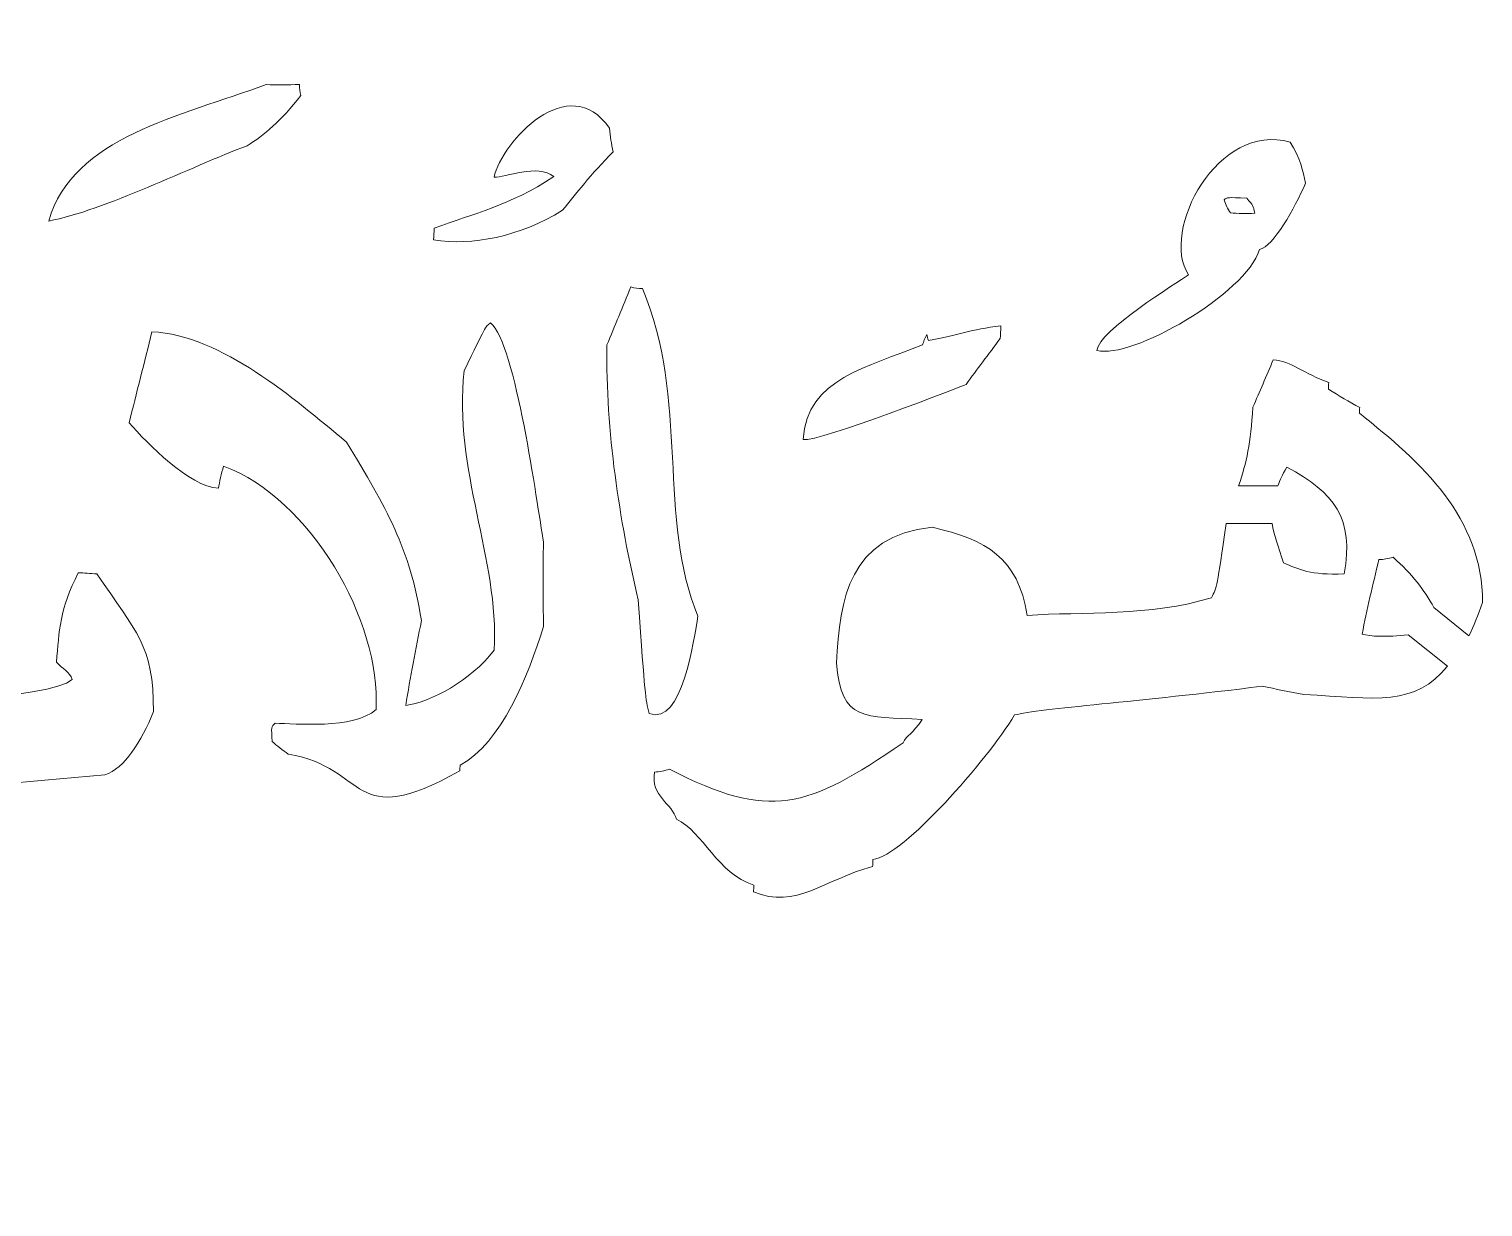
# Model space of a CAD drawing. Header units: inches. Extents: x -10.1 to 4.4, y -4.3 to 7.7.
# Drawn here: x -8.63 to -7.33, y -1.301 to -0.247 of the extents above; entities that cross this region are included whole.
import ezdxf

# ---------------------------------------------------------------- set-up
doc = ezdxf.new("R2010")
doc.units = ezdxf.units.IN
doc.header["$MEASUREMENT"] = 0
doc.layers.add('Layer 1', color=7, linetype='Continuous')

msp = doc.modelspace()

# ---------------------------------------------------------------- linework, layer by layer
at = {"layer": 'Layer 1', "color": 250, "lineweight": 5}
for points, knots in [([(-7.2263, -2.75), (-6.5468, -2.7457), (-5.8697, -2.7298), (-5.605, -2.7295), (-5.605, -2.7295), (-5.5469, -2.7674), (-5.4886, -2.7216), (-5.4287, -2.6465), (-5.4287, -2.6465), (-5.3914, -2.7166), (-5.3094, -2.7448), (-5.2129, -2.7224), (-5.2129, -2.7224), (-5.2129, -2.7224), (-4.9944, -2.6823), (-4.9944, -2.6823), (-4.9944, -2.6823), (-4.9944, -2.6823), (-4.685, -2.7486), (-4.685, -2.7486), (-4.685, -2.7486), (-4.5984, -2.7555), (-4.5091, -2.7053), (-4.5079, -2.5222), (-4.5079, -2.5222), (-4.4426, -2.235), (-4.6187, -2.1), (-4.4842, -1.8194), (-4.4842, -1.8194), (-4.507, -1.7291), (-4.5303, -1.4574), (-4.6127, -1.4241), (-4.6127, -1.4241), (-4.5512, -1.4205), (-4.493, -1.3276), (-4.5073, -1.1837), (-4.5073, -1.1837), (-4.5073, -1.1837), (-4.4849, 1.6364), (-4.4849, 1.6364), (-4.4849, 1.6364), (-4.4614, 1.722), (-4.5458, 1.8747), (-4.5744, 1.9267), (-4.5744, 1.9267), (-4.5765, 2.0093), (-4.4907, 2.0352), (-4.4869, 2.1697), (-4.4869, 2.1697), (-4.4869, 2.1697), (-4.4865, 2.3486), (-4.4865, 2.3486), (-4.4865, 2.3486), (-4.6105, 2.3546), (-4.8408, 2.1498), (-4.8826, 2.3909), (-4.8826, 2.3909), (-4.8811, 2.6033), (-4.7799, 2.5403), (-4.6226, 2.5161), (-4.6226, 2.5161), (-4.3514, 2.5293), (-4.5225, 2.7394), (-4.6174, 2.7359), (-4.6174, 2.7359), (-4.9019, 2.7251), (-5.1374, 2.7614), (-5.4036, 2.6502), (-5.4036, 2.6502), (-5.6819, 2.7827), (-5.7084, 2.7482), (-5.997, 2.7393), (-5.997, 2.7393), (-5.997, 2.7393), (-7.2263, 2.7302), (-7.2263, 2.7302), (-7.2263, 2.7302), (-7.2263, 2.7302), (-8.4556, 2.7393), (-8.4556, 2.7393), (-8.4556, 2.7393), (-8.7442, 2.7482), (-8.7707, 2.7827), (-9.049, 2.6502), (-9.049, 2.6502), (-9.3153, 2.7614), (-9.5507, 2.7251), (-9.8352, 2.7359), (-9.8352, 2.7359), (-9.9301, 2.7394), (-10.0959, 2.5242), (-9.8247, 2.511), (-9.8247, 2.511), (-9.6675, 2.5352), (-9.5816, 2.5441), (-9.58, 2.3913), (-9.58, 2.3913), (-9.6218, 2.1502), (-9.8422, 2.3546), (-9.9661, 2.3486), (-9.9661, 2.3486), (-9.9661, 2.3486), (-9.9657, 2.1697), (-9.9657, 2.1697), (-9.9657, 2.1697), (-9.9619, 2.0352), (-9.8761, 2.0093), (-9.8782, 1.9267), (-9.8782, 1.9267), (-9.9068, 1.8747), (-9.9912, 1.722), (-9.9677, 1.6364), (-9.9677, 1.6364), (-9.9677, 1.6364), (-9.9453, -1.1837), (-9.9453, -1.1837), (-9.9453, -1.1837), (-9.9596, -1.3276), (-9.9014, -1.4205), (-9.8399, -1.4241), (-9.8399, -1.4241), (-9.9223, -1.4574), (-9.9456, -1.7291), (-9.9684, -1.8194), (-9.9684, -1.8194), (-9.8339, -2.1), (-10.01, -2.235), (-9.9447, -2.5222), (-9.9447, -2.5222), (-9.9435, -2.7053), (-9.8542, -2.7555), (-9.7676, -2.7486), (-9.7676, -2.7486), (-9.7676, -2.7486), (-9.4582, -2.6823), (-9.4582, -2.6823), (-9.4582, -2.6823), (-9.4582, -2.6823), (-9.2397, -2.7224), (-9.2397, -2.7224), (-9.2397, -2.7224), (-9.1432, -2.7448), (-9.0612, -2.7166), (-9.0239, -2.6465), (-9.0239, -2.6465), (-8.964, -2.7216), (-8.9057, -2.7674), (-8.8476, -2.7295), (-8.8476, -2.7295), (-8.5829, -2.7298), (-7.9058, -2.7457), (-7.2263, -2.75)], [0, 0, 0, 0, 0.026316, 0.026316, 0.026316, 0.026316, 0.052632, 0.052632, 0.052632, 0.052632, 0.078947, 0.078947, 0.078947, 0.078947, 0.105263, 0.105263, 0.105263, 0.105263, 0.131579, 0.131579, 0.131579, 0.131579, 0.157895, 0.157895, 0.157895, 0.157895, 0.184211, 0.184211, 0.184211, 0.184211, 0.210526, 0.210526, 0.210526, 0.210526, 0.236842, 0.236842, 0.236842, 0.236842, 0.263158, 0.263158, 0.263158, 0.263158, 0.289474, 0.289474, 0.289474, 0.289474, 0.315789, 0.315789, 0.315789, 0.315789, 0.342105, 0.342105, 0.342105, 0.342105, 0.368421, 0.368421, 0.368421, 0.368421, 0.394737, 0.394737, 0.394737, 0.394737, 0.421053, 0.421053, 0.421053, 0.421053, 0.447368, 0.447368, 0.447368, 0.447368, 0.473684, 0.473684, 0.473684, 0.473684, 0.5, 0.5, 0.5, 0.5, 0.526316, 0.526316, 0.526316, 0.526316, 0.552632, 0.552632, 0.552632, 0.552632, 0.578947, 0.578947, 0.578947, 0.578947, 0.605263, 0.605263, 0.605263, 0.605263, 0.631579, 0.631579, 0.631579, 0.631579, 0.657895, 0.657895, 0.657895, 0.657895, 0.684211, 0.684211, 0.684211, 0.684211, 0.710526, 0.710526, 0.710526, 0.710526, 0.736842, 0.736842, 0.736842, 0.736842, 0.763158, 0.763158, 0.763158, 0.763158, 0.789474, 0.789474, 0.789474, 0.789474, 0.815789, 0.815789, 0.815789, 0.815789, 0.842105, 0.842105, 0.842105, 0.842105, 0.868421, 0.868421, 0.868421, 0.868421, 0.894737, 0.894737, 0.894737, 0.894737, 0.921053, 0.921053, 0.921053, 0.921053, 0.947368, 0.947368, 0.947368, 0.947368, 0.973684, 0.973684, 0.973684, 0.973684, 1, 1, 1, 1]), ([(-8.1078, -0.3571), (-8.1273, -0.3769), (-8.1415, -0.3952), (-8.1529, -0.4094), (-8.1529, -0.4094), (-8.1919, -0.4333), (-8.2336, -0.4413), (-8.2683, -0.4359), (-8.2683, -0.4359), (-8.2681, -0.4324), (-8.2679, -0.4289), (-8.2677, -0.4255), (-8.2677, -0.4255), (-8.2319, -0.4118), (-8.2009, -0.4058), (-8.1608, -0.3793), (-8.1608, -0.3793), (-8.175, -0.3672), (-8.2046, -0.3803), (-8.2142, -0.3798), (-8.2142, -0.3798), (-8.2071, -0.3479), (-8.1473, -0.2834), (-8.1109, -0.336), (-8.1109, -0.336), (-8.1105, -0.343), (-8.1091, -0.3501), (-8.1078, -0.3571)], [0, 0, 0, 0, 0.142857, 0.142857, 0.142857, 0.142857, 0.285714, 0.285714, 0.285714, 0.285714, 0.428571, 0.428571, 0.428571, 0.428571, 0.571429, 0.571429, 0.571429, 0.571429, 0.714286, 0.714286, 0.714286, 0.714286, 0.857143, 0.857143, 0.857143, 0.857143, 1, 1, 1, 1]), ([(-8.387, -0.3066), (-8.405, -0.3299), (-8.4197, -0.3421), (-8.4352, -0.3517), (-8.4352, -0.3517), (-8.4853, -0.3706), (-8.563, -0.4097), (-8.6126, -0.419), (-8.6126, -0.419), (-8.5907, -0.3437), (-8.495, -0.3256), (-8.418, -0.2969), (-8.418, -0.2969), (-8.4084, -0.2975), (-8.3987, -0.2972), (-8.3882, -0.2969), (-8.3882, -0.2969), (-8.3884, -0.3004), (-8.3877, -0.3039), (-8.387, -0.3066)], [0, 0, 0, 0, 0.2, 0.2, 0.2, 0.2, 0.4, 0.4, 0.4, 0.4, 0.6, 0.6, 0.6, 0.6, 0.8, 0.8, 0.8, 0.8, 1, 1, 1, 1]), ([(-7.4883, -0.3851), (-7.4984, -0.4081), (-7.517, -0.4418), (-7.5295, -0.4446), (-7.5295, -0.4446), (-7.5414, -0.484), (-7.6448, -0.5434), (-7.6749, -0.5347), (-7.6749, -0.5347), (-7.6739, -0.5173), (-7.6031, -0.4744), (-7.593, -0.4671), (-7.593, -0.4671), (-7.6188, -0.4282), (-7.5666, -0.3293), (-7.502, -0.3486), (-7.502, -0.3486), (-7.4932, -0.3622), (-7.4904, -0.3746), (-7.4883, -0.3851)], [0, 0, 0, 0, 0.2, 0.2, 0.2, 0.2, 0.4, 0.4, 0.4, 0.4, 0.6, 0.6, 0.6, 0.6, 0.8, 0.8, 0.8, 0.8, 1, 1, 1, 1]), ([(-7.5337, -0.4121), (-7.5416, -0.4126), (-7.5486, -0.4122), (-7.5556, -0.4118), (-7.5556, -0.4118), (-7.558, -0.4081), (-7.5596, -0.4046), (-7.5611, -0.4001), (-7.5611, -0.4001), (-7.5583, -0.3977), (-7.5583, -0.3977), (-7.5408, -0.3987), (-7.5408, -0.3987), (-7.5351, -0.4051), (-7.5351, -0.4051), (-7.5337, -0.4121)], [0, 0, 0, 0, 0.25, 0.25, 0.25, 0.25, 0.5, 0.5, 0.5, 0.5, 0.75, 0.75, 0.75, 0.75, 1, 1, 1, 1]), ([(-8.0318, -0.7723), (-8.0356, -0.793), (-8.0454, -0.8708), (-8.0754, -0.8595), (-8.0754, -0.8595), (-8.079, -0.8454), (-8.079, -0.8454), (-8.0853, -0.7579), (-8.0853, -0.7579), (-8.1022, -0.6864), (-8.1143, -0.6074), (-8.1133, -0.5299), (-8.1133, -0.5299), (-8.1062, -0.5129), (-8.0991, -0.4959), (-8.0919, -0.478), (-8.0919, -0.478), (-8.0885, -0.4791), (-8.085, -0.4793), (-8.0815, -0.4795), (-8.0815, -0.4795), (-8.0398, -0.5768), (-8.0681, -0.6875), (-8.0318, -0.7723)], [0, 0, 0, 0, 0.166667, 0.166667, 0.166667, 0.166667, 0.333333, 0.333333, 0.333333, 0.333333, 0.5, 0.5, 0.5, 0.5, 0.666667, 0.666667, 0.666667, 0.666667, 0.833333, 0.833333, 0.833333, 0.833333, 1, 1, 1, 1]), ([(-8.17, -0.7818), (-8.1839, -0.8263), (-8.2076, -0.8859), (-8.2446, -0.9056), (-8.2446, -0.9056), (-8.2447, -0.9073), (-8.2448, -0.909), (-8.2449, -0.9108), (-8.2449, -0.9108), (-8.3437, -0.9661), (-8.3254, -0.9079), (-8.3983, -0.8959), (-8.3983, -0.8959), (-8.4034, -0.8921), (-8.4084, -0.8884), (-8.4126, -0.8846), (-8.4126, -0.8846), (-8.4136, -0.8715), (-8.4136, -0.8715), (-8.4099, -0.8682), (-8.4099, -0.8682), (-8.3923, -0.8684), (-8.3401, -0.874), (-8.3198, -0.856), (-8.3198, -0.856), (-8.3152, -0.777), (-8.3781, -0.6672), (-8.4561, -0.6383), (-8.4561, -0.6383), (-8.4583, -0.6452), (-8.4596, -0.6521), (-8.4608, -0.6581), (-8.4608, -0.6581), (-8.487, -0.6566), (-8.5242, -0.6179), (-8.5407, -0.5995), (-8.5407, -0.5995), (-8.5339, -0.5729), (-8.527, -0.5454), (-8.5202, -0.518), (-8.5202, -0.518), (-8.4573, -0.5216), (-8.3939, -0.5774), (-8.3462, -0.6167), (-8.3462, -0.6167), (-8.3102, -0.6763), (-8.2895, -0.7114), (-8.2792, -0.7764), (-8.2792, -0.7764), (-8.2842, -0.8023), (-8.2892, -0.8272), (-8.2932, -0.8523), (-8.2932, -0.8523), (-8.2712, -0.8492), (-8.235, -0.8303), (-8.2141, -0.8028), (-8.2141, -0.8028), (-8.2094, -0.7212), (-8.2512, -0.6413), (-8.2409, -0.5531), (-8.2409, -0.5531), (-8.2219, -0.5133), (-8.2219, -0.5133), (-8.2173, -0.51), (-8.2173, -0.51), (-8.1948, -0.5287), (-8.1759, -0.6718), (-8.17, -0.7061), (-8.17, -0.7061), (-8.1705, -0.7313), (-8.1703, -0.7565), (-8.17, -0.7818)], [0, 0, 0, 0, 0.055556, 0.055556, 0.055556, 0.055556, 0.111111, 0.111111, 0.111111, 0.111111, 0.166667, 0.166667, 0.166667, 0.166667, 0.222222, 0.222222, 0.222222, 0.222222, 0.277778, 0.277778, 0.277778, 0.277778, 0.333333, 0.333333, 0.333333, 0.333333, 0.388889, 0.388889, 0.388889, 0.388889, 0.444444, 0.444444, 0.444444, 0.444444, 0.5, 0.5, 0.5, 0.5, 0.555556, 0.555556, 0.555556, 0.555556, 0.611111, 0.611111, 0.611111, 0.611111, 0.666667, 0.666667, 0.666667, 0.666667, 0.722222, 0.722222, 0.722222, 0.722222, 0.777778, 0.777778, 0.777778, 0.777778, 0.833333, 0.833333, 0.833333, 0.833333, 0.888889, 0.888889, 0.888889, 0.888889, 0.944444, 0.944444, 0.944444, 0.944444, 1, 1, 1, 1]), ([(-7.7615, -0.5242), (-7.7719, -0.5384), (-7.7823, -0.5517), (-7.7919, -0.5651), (-7.7919, -0.5651), (-7.7919, -0.5651), (-7.9246, -0.6176), (-7.9376, -0.6143), (-7.9376, -0.6143), (-7.9344, -0.5596), (-7.8795, -0.5497), (-7.831, -0.5298), (-7.831, -0.5298), (-7.83, -0.5272), (-7.8289, -0.5238), (-7.827, -0.5204), (-7.827, -0.5204), (-7.8271, -0.5222), (-7.8263, -0.524), (-7.8255, -0.5258), (-7.8255, -0.5258), (-7.799, -0.5212), (-7.7881, -0.5157), (-7.7608, -0.5129), (-7.7608, -0.5129), (-7.7611, -0.5172), (-7.7613, -0.5207), (-7.7615, -0.5242)], [0, 0, 0, 0, 0.142857, 0.142857, 0.142857, 0.142857, 0.285714, 0.285714, 0.285714, 0.285714, 0.428571, 0.428571, 0.428571, 0.428571, 0.571429, 0.571429, 0.571429, 0.571429, 0.714286, 0.714286, 0.714286, 0.714286, 0.857143, 0.857143, 0.857143, 0.857143, 1, 1, 1, 1]), ([(-7.33, -0.7602), (-7.3339, -0.7715), (-7.338, -0.7814), (-7.3422, -0.79), (-7.3422, -0.79), (-7.3422, -0.79), (-7.3735, -0.7648), (-7.3735, -0.7648), (-7.3735, -0.7648), (-7.3825, -0.7489), (-7.3926, -0.7349), (-7.4101, -0.7197), (-7.4101, -0.7197), (-7.4143, -0.7208), (-7.4185, -0.722), (-7.4227, -0.7217), (-7.4227, -0.7217), (-7.4282, -0.7448), (-7.4336, -0.7666), (-7.4377, -0.7884), (-7.4377, -0.7884), (-7.4304, -0.7907), (-7.416, -0.7914), (-7.3966, -0.789), (-7.3966, -0.789), (-7.3966, -0.789), (-7.3615, -0.8172), (-7.3615, -0.8172), (-7.3615, -0.8172), (-7.3904, -0.8533), (-7.4246, -0.8462), (-7.4899, -0.8425), (-7.4899, -0.8425), (-7.5029, -0.84), (-7.515, -0.8376), (-7.5271, -0.8351), (-7.5271, -0.8351), (-7.6366, -0.8489), (-7.7264, -0.8551), (-7.7486, -0.8608), (-7.7486, -0.8608), (-7.7738, -0.902), (-7.8479, -0.9866), (-7.8753, -0.9902), (-7.8753, -0.9902), (-7.8754, -0.9929), (-7.8755, -0.9946), (-7.8756, -0.9963), (-7.8756, -0.9963), (-7.9184, -1.0078), (-7.9445, -1.0351), (-7.9821, -1.019), (-7.9821, -1.019), (-7.982, -1.0172), (-7.9819, -1.0155), (-7.9818, -1.0129), (-7.9818, -1.0129), (-8.0145, -1.0032), (-8.0272, -0.965), (-8.0511, -0.9541), (-8.0511, -0.9541), (-8.0547, -0.9399), (-8.0745, -0.9336), (-8.0706, -0.912), (-8.0706, -0.912), (-8.0662, -0.9114), (-8.0618, -0.9108), (-8.0573, -0.9093), (-8.0573, -0.9093), (-7.9671, -0.9554), (-7.9349, -0.945), (-7.8482, -0.8856), (-7.8482, -0.8856), (-7.8452, -0.8788), (-7.8399, -0.8782), (-7.8312, -0.8648), (-7.8312, -0.8648), (-7.8836, -0.8618), (-7.9032, -0.8676), (-7.908, -0.8142), (-7.908, -0.8142), (-7.9047, -0.7569), (-7.8971, -0.7008), (-7.8221, -0.6929), (-7.8221, -0.6929), (-7.7737, -0.7043), (-7.7457, -0.7199), (-7.7373, -0.7717), (-7.7373, -0.7717), (-7.688, -0.7684), (-7.6269, -0.7728), (-7.5725, -0.7559), (-7.5725, -0.7559), (-7.5677, -0.7468), (-7.5676, -0.7466), (-7.5593, -0.6896), (-7.5593, -0.6896), (-7.5593, -0.6896), (-7.5182, -0.6896), (-7.5182, -0.6896), (-7.5182, -0.6896), (-7.5167, -0.6996), (-7.5127, -0.71), (-7.5081, -0.7248), (-7.5081, -0.7248), (-7.494, -0.7306), (-7.4842, -0.7358), (-7.4538, -0.7347), (-7.4538, -0.7347), (-7.4448, -0.685), (-7.4623, -0.6618), (-7.5052, -0.6391), (-7.5052, -0.6391), (-7.5094, -0.647), (-7.511, -0.6499), (-7.5131, -0.6559), (-7.5131, -0.6559), (-7.5131, -0.6559), (-7.5482, -0.6559), (-7.5482, -0.6559), (-7.5482, -0.6559), (-7.5411, -0.6346), (-7.5373, -0.6179), (-7.5355, -0.5856), (-7.5355, -0.5856), (-7.5294, -0.572), (-7.5233, -0.5576), (-7.5172, -0.5431), (-7.5172, -0.5431), (-7.5015, -0.544), (-7.489, -0.556), (-7.4676, -0.5634), (-7.4676, -0.5634), (-7.4677, -0.566), (-7.4678, -0.5677), (-7.4679, -0.5694), (-7.4679, -0.5694), (-7.4586, -0.5752), (-7.4493, -0.5809), (-7.4399, -0.5858), (-7.4399, -0.5858), (-7.44, -0.5876), (-7.4401, -0.5893), (-7.4402, -0.591), (-7.4402, -0.591), (-7.3841, -0.6352), (-7.33, -0.6844), (-7.33, -0.7602)], [0, 0, 0, 0, 0.027027, 0.027027, 0.027027, 0.027027, 0.054054, 0.054054, 0.054054, 0.054054, 0.081081, 0.081081, 0.081081, 0.081081, 0.108108, 0.108108, 0.108108, 0.108108, 0.135135, 0.135135, 0.135135, 0.135135, 0.162162, 0.162162, 0.162162, 0.162162, 0.189189, 0.189189, 0.189189, 0.189189, 0.216216, 0.216216, 0.216216, 0.216216, 0.243243, 0.243243, 0.243243, 0.243243, 0.27027, 0.27027, 0.27027, 0.27027, 0.297297, 0.297297, 0.297297, 0.297297, 0.324324, 0.324324, 0.324324, 0.324324, 0.351351, 0.351351, 0.351351, 0.351351, 0.378378, 0.378378, 0.378378, 0.378378, 0.405405, 0.405405, 0.405405, 0.405405, 0.432432, 0.432432, 0.432432, 0.432432, 0.459459, 0.459459, 0.459459, 0.459459, 0.486486, 0.486486, 0.486486, 0.486486, 0.513514, 0.513514, 0.513514, 0.513514, 0.540541, 0.540541, 0.540541, 0.540541, 0.567568, 0.567568, 0.567568, 0.567568, 0.594595, 0.594595, 0.594595, 0.594595, 0.621622, 0.621622, 0.621622, 0.621622, 0.648649, 0.648649, 0.648649, 0.648649, 0.675676, 0.675676, 0.675676, 0.675676, 0.702703, 0.702703, 0.702703, 0.702703, 0.72973, 0.72973, 0.72973, 0.72973, 0.756757, 0.756757, 0.756757, 0.756757, 0.783784, 0.783784, 0.783784, 0.783784, 0.810811, 0.810811, 0.810811, 0.810811, 0.837838, 0.837838, 0.837838, 0.837838, 0.864865, 0.864865, 0.864865, 0.864865, 0.891892, 0.891892, 0.891892, 0.891892, 0.918919, 0.918919, 0.918919, 0.918919, 0.945946, 0.945946, 0.945946, 0.945946, 0.972973, 0.972973, 0.972973, 0.972973, 1, 1, 1, 1]), ([(-8.5188, -0.8577), (-8.53, -0.8849), (-8.5445, -0.9084), (-8.5624, -0.9144), (-8.5624, -0.9144), (-8.706, -0.9262), (-8.8437, -0.9436), (-8.9792, -0.9384), (-8.9792, -0.9384), (-8.9869, -0.9345), (-8.9869, -0.9345), (-9.0157, -0.9329), (-9.0157, -0.9329), (-9.085, -0.9037), (-9.0849, -0.8714), (-9.1017, -0.7982), (-9.1017, -0.7982), (-9.1042, -0.7963), (-9.1058, -0.7936), (-9.1074, -0.7909), (-9.1074, -0.7909), (-9.1558, -0.8247), (-9.1826, -0.8328), (-9.2338, -0.8246), (-9.2338, -0.8246), (-9.2482, -0.8308), (-9.2496, -0.8551), (-9.2517, -0.861), (-9.2517, -0.861), (-9.2808, -0.8951), (-9.3124, -0.9255), (-9.3384, -0.9501), (-9.3384, -0.9501), (-9.3718, -0.9674), (-9.4375, -0.9967), (-9.4651, -0.9734), (-9.4651, -0.9734), (-9.4831, -0.9366), (-9.5052, -0.9101), (-9.5359, -0.8796), (-9.5359, -0.8796), (-9.5365, -0.8752), (-9.5371, -0.8708), (-9.5377, -0.8664), (-9.5377, -0.8664), (-9.5332, -0.8641), (-9.5332, -0.8641), (-9.5176, -0.8667), (-9.5176, -0.8667), (-9.4341, -0.9377), (-9.3483, -0.8799), (-9.2811, -0.808), (-9.2811, -0.808), (-9.2809, -0.8054), (-9.2808, -0.8028), (-9.2806, -0.8002), (-9.2806, -0.8002), (-9.2906, -0.7909), (-9.3006, -0.7816), (-9.3105, -0.7723), (-9.3105, -0.7723), (-9.3096, -0.7567), (-9.3103, -0.7079), (-9.2937, -0.6932), (-9.2937, -0.6932), (-9.232, -0.7176), (-9.1884, -0.7819), (-9.1117, -0.714), (-9.1117, -0.714), (-9.1035, -0.6779), (-9.1035, -0.6779), (-9.0996, -0.6721), (-9.0996, -0.6721), (-9.0743, -0.6735), (-9.0656, -0.7654), (-9.0606, -0.7849), (-9.0606, -0.7849), (-9.0357, -0.8394), (-9.038, -0.8341), (-8.9811, -0.8504), (-8.9811, -0.8504), (-8.9121, -0.8543), (-8.8429, -0.8548), (-8.7708, -0.8511), (-8.7708, -0.8511), (-8.7523, -0.8495), (-8.612, -0.8471), (-8.5916, -0.8291), (-8.5916, -0.8291), (-8.5939, -0.822), (-8.5999, -0.8199), (-8.6056, -0.8135), (-8.6056, -0.8135), (-8.6032, -0.7858), (-8.6029, -0.7658), (-8.5861, -0.7336), (-8.5861, -0.7336), (-8.5809, -0.7339), (-8.5756, -0.7342), (-8.5695, -0.7346), (-8.5695, -0.7346), (-8.534, -0.7871), (-8.5189, -0.7984), (-8.5188, -0.8577)], [0, 0, 0, 0, 0.038462, 0.038462, 0.038462, 0.038462, 0.076923, 0.076923, 0.076923, 0.076923, 0.115385, 0.115385, 0.115385, 0.115385, 0.153846, 0.153846, 0.153846, 0.153846, 0.192308, 0.192308, 0.192308, 0.192308, 0.230769, 0.230769, 0.230769, 0.230769, 0.269231, 0.269231, 0.269231, 0.269231, 0.307692, 0.307692, 0.307692, 0.307692, 0.346154, 0.346154, 0.346154, 0.346154, 0.384615, 0.384615, 0.384615, 0.384615, 0.423077, 0.423077, 0.423077, 0.423077, 0.461538, 0.461538, 0.461538, 0.461538, 0.5, 0.5, 0.5, 0.5, 0.538462, 0.538462, 0.538462, 0.538462, 0.576923, 0.576923, 0.576923, 0.576923, 0.615385, 0.615385, 0.615385, 0.615385, 0.653846, 0.653846, 0.653846, 0.653846, 0.692308, 0.692308, 0.692308, 0.692308, 0.730769, 0.730769, 0.730769, 0.730769, 0.769231, 0.769231, 0.769231, 0.769231, 0.807692, 0.807692, 0.807692, 0.807692, 0.846154, 0.846154, 0.846154, 0.846154, 0.884615, 0.884615, 0.884615, 0.884615, 0.923077, 0.923077, 0.923077, 0.923077, 0.961538, 0.961538, 0.961538, 0.961538, 1, 1, 1, 1])]:
    msp.add_open_spline(points, degree=3, knots=knots, dxfattribs=at)

doc.saveas('drawing.dxf')
